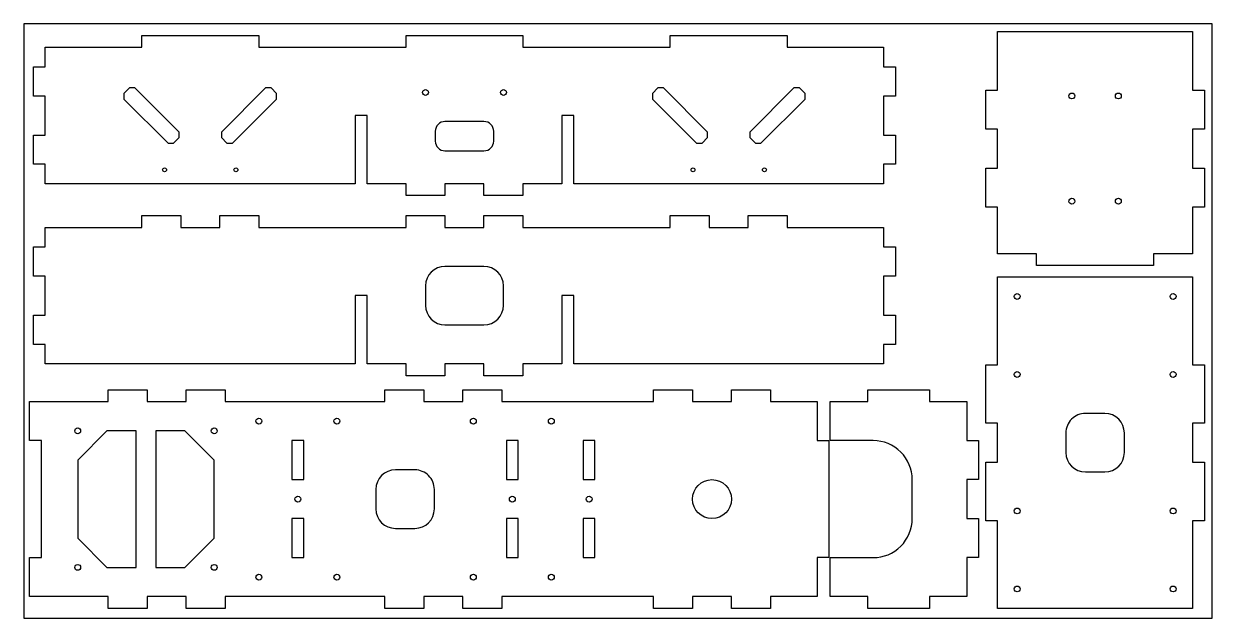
# Model space of a CAD drawing. Extents: x 395 to 1005, y 248 to 552.
import ezdxf

# ---------------------------------------------------------------- set-up
doc = ezdxf.new("R2010")
doc.units = 0
for name, color, linetype in [('6_06MM_ABS_INSIDE', 15, 'CONTINUOUS'), ('6_06MM_ABS_OUTSIDE', 1, 'CONTINUOUS'), ('BOUNDARIES', 7, 'CONTINUOUS'), ('SCREW_HOLES', 7, 'CONTINUOUS')]:
    doc.layers.add(name, color=color, linetype=linetype)

msp = doc.modelspace()

# ---------------------------------------------------------------- linework, layer by layer
at = {"layer": '6_06MM_ABS_INSIDE'}
for points in [[(452.24, 519.48), (449.42, 519.48), (446.59, 516.65), (446.59, 513.83), (469.22, 491.2), (472.04, 491.2), (474.87, 494.03), (474.87, 496.85)], [(524.87, 513.83), (524.87, 516.65), (522.04, 519.48), (519.22, 519.48), (496.59, 496.85), (496.59, 494.03), (499.42, 491.2), (502.24, 491.2)], [(723.3, 519.48), (720.48, 519.48), (717.65, 516.65), (717.65, 513.83), (740.27, 491.2), (743.1, 491.2), (745.93, 494.03), (745.93, 496.85)], [(795.93, 513.83), (795.93, 516.65), (793.1, 519.48), (790.27, 519.48), (767.65, 496.85), (767.65, 494.03), (770.48, 491.2), (773.3, 491.2)], [(452.88, 273.66), (452.88, 343.66), (437.88, 343.66), (422.88, 328.66), (422.88, 288.66), (437.88, 273.66)], [(462.88, 343.66), (462.88, 273.66), (477.88, 273.66), (492.88, 288.66), (492.88, 328.66), (477.88, 343.66)], [(532.77, 318.66), (538.83, 318.66), (538.83, 338.66), (532.77, 338.66)], [(642.77, 318.66), (648.83, 318.66), (648.83, 338.66), (642.77, 338.66)], [(688.2, 318.66), (688.2, 338.66), (682.14, 338.66), (682.14, 318.66)], [(538.83, 298.66), (532.77, 298.66), (532.77, 278.66), (538.83, 278.66)], [(648.83, 298.66), (642.77, 298.66), (642.77, 278.66), (648.83, 278.66)], [(682.14, 298.66), (682.14, 278.66), (688.2, 278.66), (688.2, 298.66)]]:
    msp.add_lwpolyline(points, close=True, dxfattribs=at)
for points in [[(606.26, 497.26), (606.26, 492.26, 0.414213), (611.26, 487.26), (631.26, 487.26, 0.414213), (636.26, 492.26), (636.26, 497.26, 0.414213), (631.26, 502.26), (611.26, 502.26, 0.414213)], [(641.26, 408), (641.26, 418, 0.414213), (631.26, 428), (611.26, 428, 0.414213), (601.26, 418), (601.26, 408, 0.414213), (611.26, 398), (631.26, 398, 0.414213)], [(939.74, 322.6), (949.74, 322.6, 0.414213), (959.74, 332.6), (959.74, 342.6, 0.414213), (949.74, 352.6), (939.74, 352.6, 0.414214), (929.74, 342.6), (929.74, 332.6, 0.414213)], [(575.8, 313.66), (575.8, 303.66, 0.414213), (585.8, 293.66), (595.8, 293.66, 0.414213), (605.8, 303.66), (605.8, 313.66, 0.414214), (595.8, 323.66), (585.8, 323.66, 0.414213)]]:
    msp.add_lwpolyline(points, format="xyb", close=True, dxfattribs=at)
msp.add_circle((748.2, 308.66), 10, dxfattribs=at)
at = {"layer": '6_06MM_ABS_OUTSIDE'}
for points in [[(400.2, 480.34), (400.2, 495.34), (406.26, 495.34), (406.26, 515.34), (400.2, 515.34), (400.2, 530.34), (406.26, 530.34), (406.26, 540.34), (455.73, 540.34), (455.73, 546.4), (515.73, 546.4), (515.73, 540.34), (591.26, 540.34), (591.26, 546.4), (651.26, 546.4), (651.26, 540.34), (726.79, 540.34), (726.79, 546.4), (786.79, 546.4), (786.79, 540.34), (836.26, 540.34), (836.26, 530.34), (842.32, 530.34), (842.32, 515.34), (836.26, 515.34), (836.26, 495.34), (842.32, 495.34), (842.32, 480.34), (836.26, 480.34), (836.26, 470.34), (677.32, 470.34), (677.32, 505.34), (671.26, 505.34), (671.26, 470.34), (651.26, 470.34), (651.26, 464.28), (631.26, 464.28), (631.26, 470.34), (611.26, 470.34), (611.26, 464.28), (591.26, 464.28), (591.26, 470.34), (571.26, 470.34), (571.26, 505.34), (565.2, 505.34), (565.2, 470.34), (406.26, 470.34), (406.26, 480.34)], [(894.74, 518.4), (894.74, 548.4), (924.74, 548.4), (964.74, 548.4), (994.74, 548.4), (994.74, 518.4), (1000.8, 518.4), (1000.8, 498.4), (994.74, 498.4), (994.74, 478.4), (1000.8, 478.4), (1000.8, 458.4), (994.74, 458.4), (994.74, 434.46), (974.74, 434.46), (974.74, 428.4), (914.74, 428.4), (914.74, 434.46), (894.74, 434.46), (894.74, 458.4), (888.68, 458.4), (888.68, 478.4), (894.74, 478.4), (894.74, 498.4), (888.68, 498.4), (888.68, 518.4)], [(651.26, 378), (651.26, 371.94), (631.26, 371.94), (631.26, 378), (611.26, 378), (611.26, 371.94), (591.26, 371.94), (591.26, 378), (571.26, 378), (571.26, 413), (565.2, 413), (565.2, 378), (406.26, 378), (406.26, 388), (400.2, 388), (400.2, 403), (406.26, 403), (406.26, 423), (400.2, 423), (400.2, 438), (406.26, 438), (406.26, 448), (455.73, 448), (455.73, 454.06), (475.73, 454.06), (475.73, 448), (495.73, 448), (495.73, 454.06), (515.73, 454.06), (515.73, 448), (591.26, 448), (591.26, 454.06), (611.26, 454.06), (611.26, 448), (631.26, 448), (631.26, 454.06), (651.26, 454.06), (651.26, 448), (726.79, 448), (726.79, 454.06), (746.79, 454.06), (746.79, 448), (766.79, 448), (766.79, 454.06), (786.79, 454.06), (786.79, 448), (836.26, 448), (836.26, 438), (842.32, 438), (842.32, 423), (836.26, 423), (836.26, 403), (842.32, 403), (842.32, 388), (836.26, 388), (836.26, 378), (677.32, 378), (677.32, 413), (671.26, 413), (671.26, 378)], [(894.74, 252.6), (894.74, 297.6), (888.68, 297.6), (888.68, 327.6), (894.74, 327.6), (894.74, 347.6), (888.68, 347.6), (888.68, 377.6), (894.74, 377.6), (894.74, 422.6), (994.74, 422.6), (994.74, 377.6), (1000.8, 377.6), (1000.8, 347.6), (994.74, 347.6), (994.74, 327.6), (1000.8, 327.6), (1000.8, 297.6), (994.74, 297.6), (994.74, 252.6)], [(808.2, 278.66), (802.14, 278.66), (802.14, 258.66), (778.2, 258.66), (778.2, 252.6), (758.2, 252.6), (758.2, 258.66), (738.2, 258.66), (738.2, 252.6), (718.2, 252.6), (718.2, 258.66), (640.48, 258.66), (640.48, 252.6), (620.48, 252.6), (620.48, 258.66), (600.48, 258.66), (600.48, 252.6), (580.48, 252.6), (580.48, 258.66), (498.51, 258.66), (498.51, 252.6), (478.51, 252.6), (478.51, 258.66), (458.51, 258.66), (458.51, 252.6), (438.51, 252.6), (438.51, 258.66), (398.2, 258.66), (398.2, 278.66), (404.26, 278.66), (404.26, 338.66), (398.2, 338.66), (398.2, 358.66), (438.51, 358.66), (438.51, 364.72), (458.51, 364.72), (458.51, 358.66), (478.51, 358.66), (478.51, 364.72), (498.51, 364.72), (498.51, 358.66), (580.48, 358.66), (580.48, 364.72), (600.48, 364.72), (600.48, 358.66), (620.48, 358.66), (620.48, 364.72), (640.48, 364.72), (640.48, 358.66), (718.2, 358.66), (718.2, 364.72), (738.2, 364.72), (738.2, 358.66), (758.2, 358.66), (758.2, 364.72), (778.2, 364.72), (778.2, 358.66), (802.14, 358.66), (802.14, 338.66), (808.2, 338.66)]]:
    msp.add_lwpolyline(points, close=True, dxfattribs=at)
msp.add_lwpolyline([(859.71, 252.6), (828.11, 252.6), (828.11, 258.66), (808.91, 258.66), (808.91, 278.66), (830.91, 278.66, 0.414214), (850.91, 298.66), (850.91, 318.66, 0.414214), (830.91, 338.66), (808.91, 338.66), (808.91, 358.66), (828.11, 358.66), (828.11, 364.72), (859.71, 364.72), (859.71, 358.66), (878.91, 358.66), (878.91, 338.66), (884.97, 338.66), (884.97, 318.66), (878.91, 318.66), (878.91, 298.66), (884.97, 298.66), (884.97, 278.66), (878.91, 278.66), (878.91, 258.66), (859.71, 258.66)], format="xyb", close=True, dxfattribs=at)
at = {"layer": 'BOUNDARIES'}
msp.add_lwpolyline([(1004.8, 247.6), (1004.8, 552.4), (395.2, 552.4), (395.2, 247.6)], close=True, dxfattribs=at)
at = {"layer": 'SCREW_HOLES'}
for centre, radius in [((601.26, 517.21), 1.5), ((641.26, 517.21), 1.5), ((932.83, 515.39), 1.5), ((956.65, 515.39), 1.5), ((467.43, 477.51), 1), ((504.03, 477.51), 1), ((738.49, 477.51), 1), ((775.09, 477.51), 1), ((932.83, 461.41), 1.5), ((956.65, 461.41), 1.5), ((904.74, 412.6), 1.5), ((984.74, 412.6), 1.5), ((904.74, 372.6), 1.5), ((984.74, 372.6), 1.5), ((515.8, 348.66), 1.5), ((555.8, 348.66), 1.5), ((625.8, 348.66), 1.5), ((665.8, 348.66), 1.5), ((422.88, 343.66), 1.5), ((492.88, 343.66), 1.5), ((535.8, 308.66), 1.5), ((645.8, 308.66), 1.5), ((685.17, 308.66), 1.5), ((904.74, 302.6), 1.5), ((984.74, 302.6), 1.5), ((422.88, 273.66), 1.5), ((492.88, 273.66), 1.5), ((515.8, 268.66), 1.5), ((555.8, 268.66), 1.5), ((625.8, 268.66), 1.5), ((665.8, 268.66), 1.5), ((904.74, 262.6), 1.5), ((984.74, 262.6), 1.5)]:
    msp.add_circle(centre, radius, dxfattribs=at)

doc.saveas('drawing.dxf')
